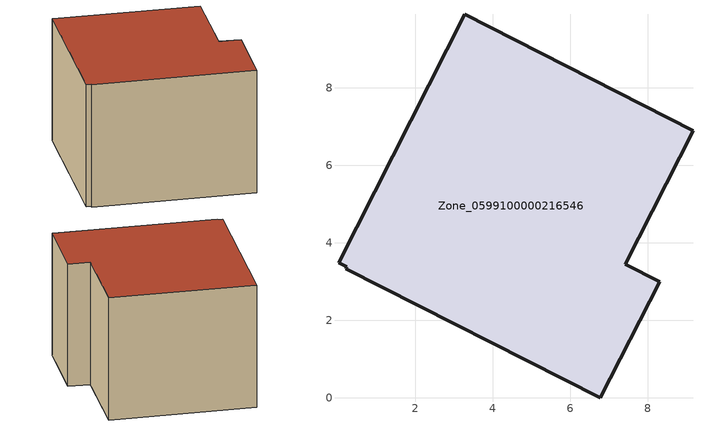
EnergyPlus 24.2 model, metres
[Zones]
Zone_0599100000216546
 floor ground (C_G): 7.42,3.45 8.31,3 6.78,0 0.21,3.33 0.23,3.38 0.02,3.49 3.28,9.91 9.17,6.9 z0
 wall outside (C_F): 0.21,3.33 6.78,0 8.31,3 7.42,3.45 9.17,6.9 3.28,9.91 0.02,3.49 0.23,3.38 0.21,3.33 z0:5.86
 roof outside (C_R): 3.28,9.91 0.02,3.49 0.23,3.38 0.21,3.33 6.78,0 8.31,3 7.42,3.45 9.17,6.9 z5.86
[BUILDING]
Pand.0599100000216546: North Axis=0; Terrain=City; Loads Convergence Tolerance Value=0.04; Temperature Convergence Tolerance Value=0.4; Solar Distribution=FullExterior; Maximum Number of Warmup Days=25; Minimum Number of Warmup Days=1
[Site:Location]
Rotterdam.The.Hague.AP_ZH_NLD Design_Conditions: Latitude=51.96; Longitude=4.45; Time Zone=1; Elevation=-4.5
[SITE:GROUNDTEMPERATURE:BUILDINGSURFACE]
18, 18, 18, 18, 18, 18, 18, 18, 18, 18, 18, 18
[MATERIAL] Thermal Absorptance=0.9; Solar Absorptance=0.7; Visible Absorptance=0.7
Name | Roughness | Thickness | Conductivity | Density | Specific Heat
G.TI.1975-1991 | MediumSmooth | 0.15 | 0.288461 | 540 | 1210
F.TI.1975-1991 | Rough | 0.3 | 0.230769 | 1920 | 840
R.TI.1975-1991 | MediumRough | 0.2 | 0.153846 | 1500 | 1000
[CONSTRUCTION]
C_G: G.TI.1975-1991
C_F: F.TI.1975-1991
C_R: R.TI.1975-1991
[ZONE]
Zone_0599100000216546: Type=1; Multiplier=1; Ceiling Height=Autocalculate; Volume=Autocalculate; Floor Area=autocalculate; Part of Total Floor Area=Yes
[ZONEINFILTRATION:DESIGNFLOWRATE]
Infil_Zone_0599100000216546: Zone or ZoneList or Space or SpaceList=Zone_0599100000216546; Schedule=AlwaysOn; Design Flow Rate Calculation Method=Flow/Area; Flow Rate per Floor Area=0.003; Constant Term Coefficient=1; Temperature Term Coefficient=0; Velocity Term Coefficient=0; Velocity Squared Term Coefficient=0
[HVACTEMPLATE:ZONE:IDEALLOADSAIRSYSTEM]
Zone_0599100000216546: Maximum Heating Supply Air Temperature=50; Minimum Cooling Supply Air Temperature=13; Maximum Heating Supply Air Humidity Ratio=0.0156; Minimum Cooling Supply Air Humidity Ratio=0.0077; Heating Limit=NoLimit; Cooling Limit=NoLimit; Dehumidification Control Type=ConstantSensibleHeatRatio; Cooling Sensible Heat Ratio=0.7; Dehumidification Setpoint=60; Humidification Control Type=None; Humidification Setpoint=30; Outdoor Air Method=None; Outdoor Air Flow Rate per Person=0.00944; Outdoor Air Flow Rate per Zone Floor Area=0; Outdoor Air Flow Rate per Zone=0; Demand Controlled Ventilation Type=None; Outdoor Air Economizer Type=NoEconomizer; Heat Recovery Type=None; Sensible Heat Recovery Effectiveness=0.7; Latent Heat Recovery Effectiveness=0.65
[ZONECONTROL:THERMOSTAT]
ThermostatControl_Zone_0599100000216546: Zone or ZoneList=Zone_0599100000216546; Control Type Schedule=DualSetpointControlType; Control 1=Thermostat_Zone_0599100000216546; Temperature Difference Between Cutout And Setpoint=0
[THERMOSTATSETPOINT:DUALSETPOINT]
Thermostat_Zone_0599100000216546: Heating Setpoint Temperature Schedule=HeatingSetpoint_Zone_0599100000216546; Cooling Setpoint Temperature Schedule=CoolingSetpoint_Zone_0599100000216546
[SCHEDULE:COMPACT]
HeatingSetpoint_Zone_0599100000216546: Through: 12/31, For: AllDays, Until: 24:00, 21
CoolingSetpoint_Zone_0599100000216546: Through: 12/31, For: AllDays, Until: 24:00, 24
DualSetpointControlType: Through: 12/31, For: AllDays, Until: 24:00, 4
AlwaysOn: Through: 12/31, For: AllDays, Until: 24:00, 1
